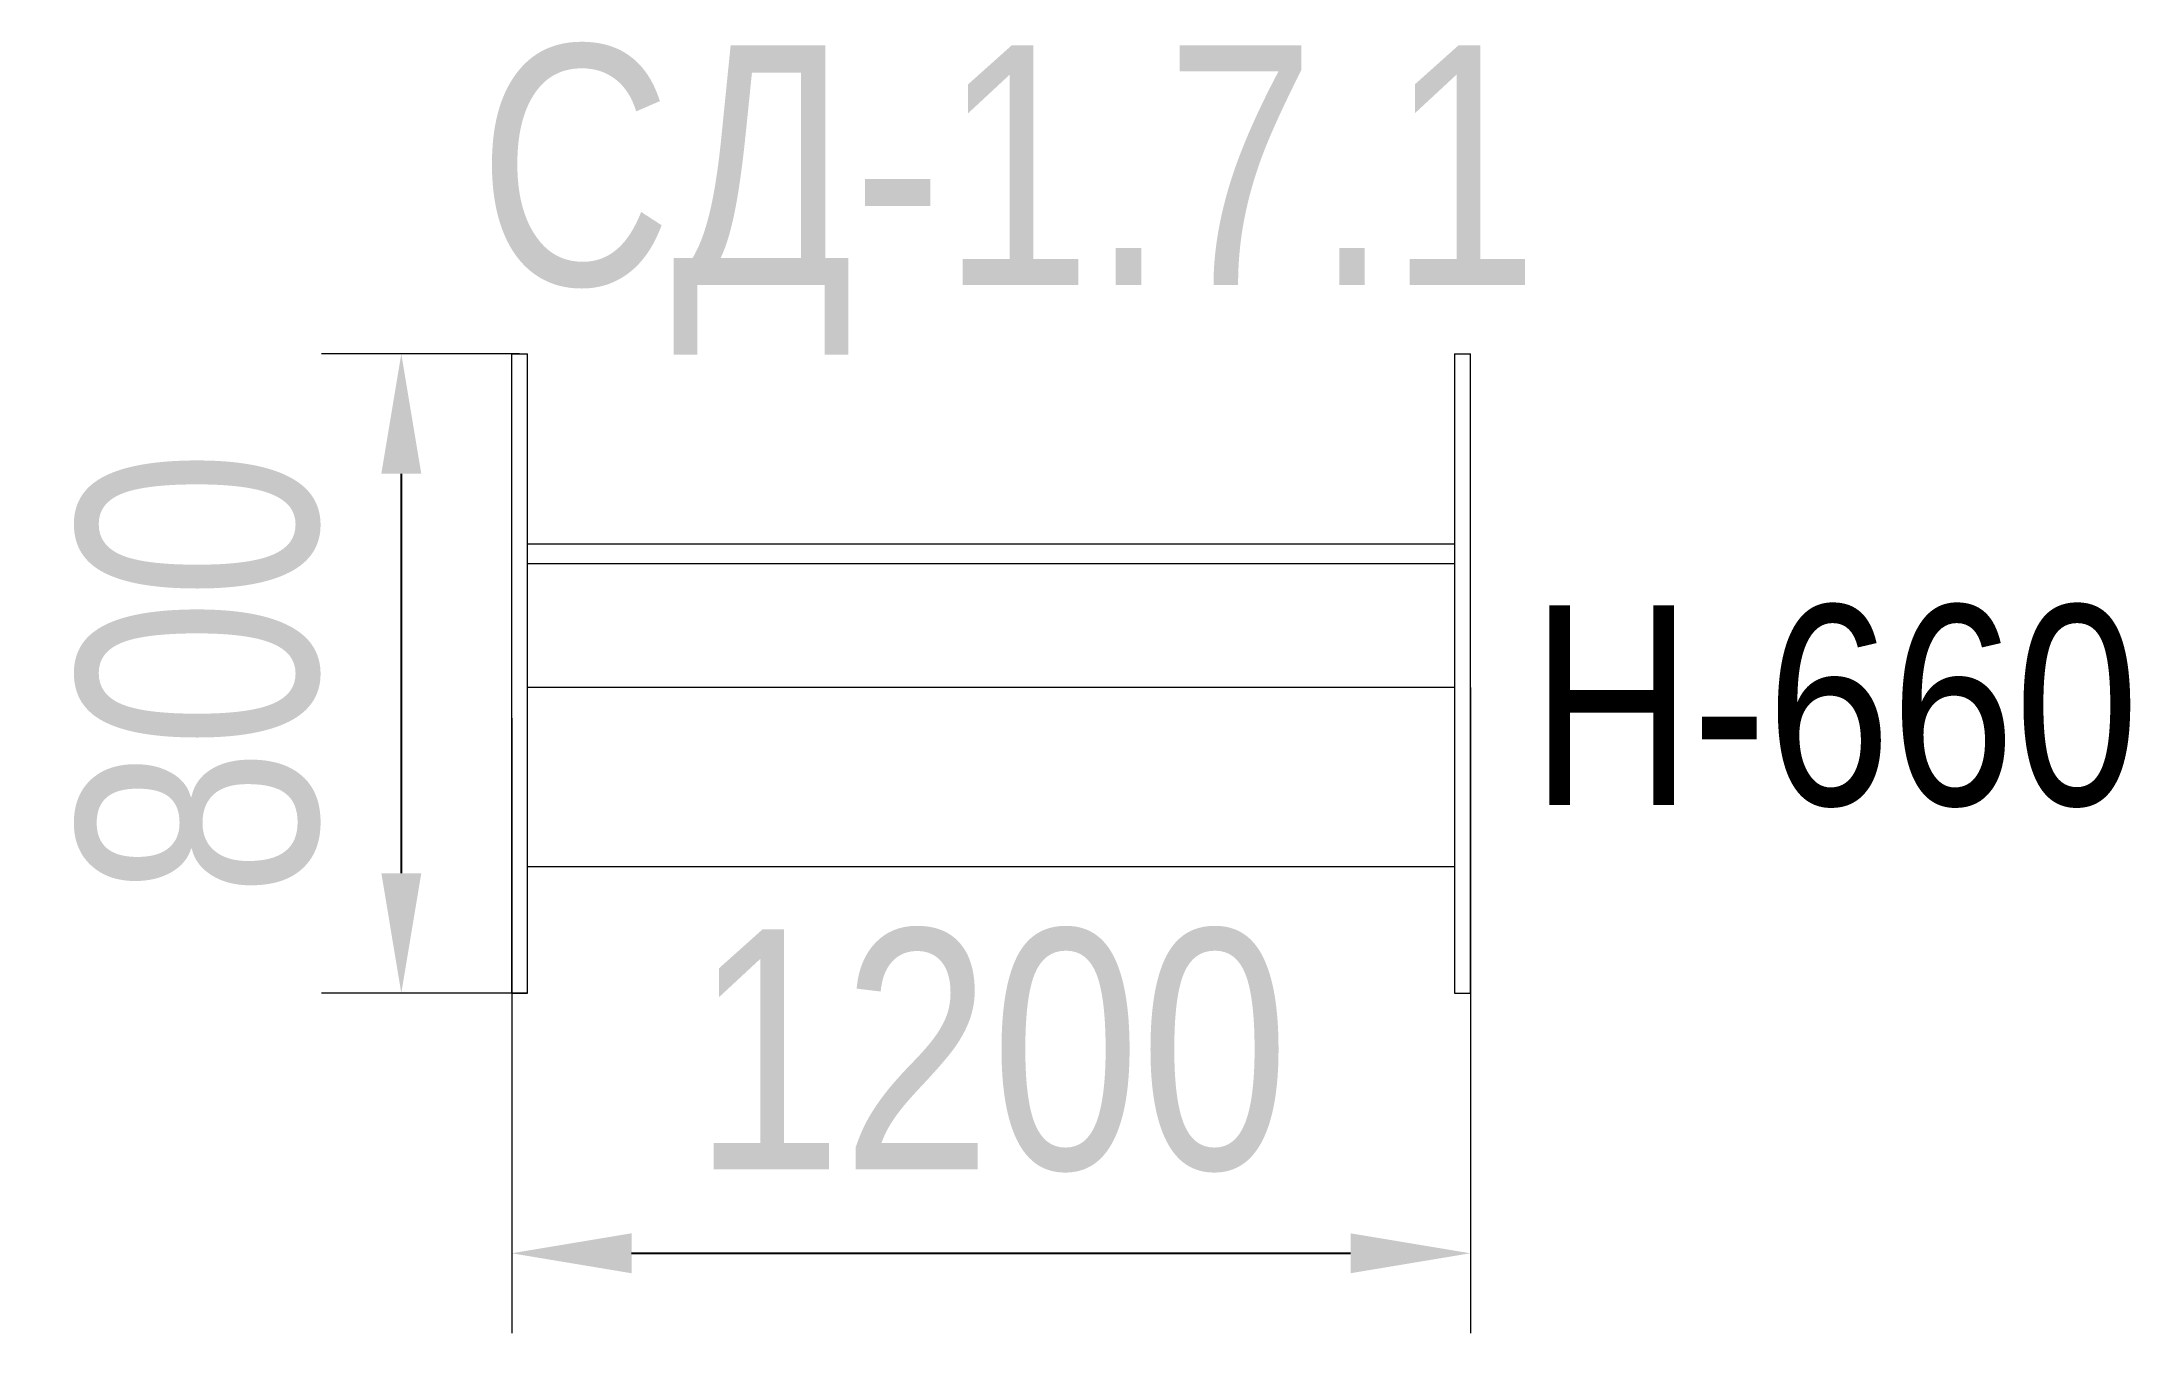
# Model space of a CAD drawing. Header units: millimetres. Extents: x -1047 to 1566, y -719 to 897.
import ezdxf

# ---------------------------------------------------------------- set-up
doc = ezdxf.new("R2010")
doc.units = ezdxf.units.MM
for name, color, linetype in [('DIKOM_АРТИКУЛ', 7, 'Continuous'), ('DIKOM_ОБЪЕКТ', 7, 'Continuous'), ('DIKOM_РАЗМЕР_ОБЪЕКТА', 7, 'Continuous')]:
    doc.layers.add(name, color=color, linetype=linetype)
doc.styles.add('style1', font='arialbd.ttf', dxfattribs={"width": 0.8})
doc.dimstyles.new('1-50', dxfattribs={"dimtxt": 300, "dimasz": 150, "dimexe": 100, "dimexo": 0, "dimgap": 100, "dimtad": 1, "dimtxsty": 'style1', "dimcen": 200, "dimclrd": 7, "dimclre": 7, "dimclrt": 7, "dimadec": 1, "dimazin": 2, "dimtfac": 1, "dimtmove": 0, "dimatfit": 2, "dimfxl": 0, "dimlwd": 25, "dimlwe": 18, "dimarcsym": 0})

# ---------------------------------------------------------------- blocks, each defined once
blk = doc.blocks.new('*D4')
at = {"layer": 'Defpoints', "color": 0, "transparency": 16777216}
for p in [(740.7, 88.9), (-459.3, 50.2), (740.7, -619.2)]:
    blk.add_point(p, dxfattribs=at)
at = {"layer": 'DIKOM_РАЗМЕР_ОБЪЕКТА', "color": 7, "lineweight": 18, "transparency": 16777216}
for p, q in [((740.7, 88.9), (740.7, -719.2)), ((-459.3, 50.2), (-459.3, -719.2))]:
    blk.add_line(p, q, dxfattribs=at)
at = {"layer": 'DIKOM_РАЗМЕР_ОБЪЕКТА', "color": 7, "lineweight": 25, "transparency": 16777216}
blk.add_line((-309.3, -619.2), (590.7, -619.2), dxfattribs=at)
at = {"layer": 'DIKOM_РАЗМЕР_ОБЪЕКТА', "color": 7, "transparency": 16777216}
for points in [[(-309.3, -594.2), (-309.3, -644.2), (-459.3, -619.2)], [(590.7, -594.2), (590.7, -644.2), (740.7, -619.2)]]:
    blk.add_solid(points, dxfattribs=at)
at = {"layer": 'DIKOM_РАЗМЕР_ОБЪЕКТА', "color": 7, "transparency": 16777216, "insert": (140.7, -366.1), "char_height": 300, "attachment_point": 5, "style": 'style1'}
blk.add_mtext('{\\fArial|b0|i0|c204|p34;1200}', dxfattribs=at)
blk = doc.blocks.new('*D5')
at = {"layer": 'Defpoints', "color": 0, "transparency": 16777216}
for p in [(-449.3, 506.3), (-597.4, -293.7), (-439.3, -293.7)]:
    blk.add_point(p, dxfattribs=at)
at = {"layer": 'DIKOM_РАЗМЕР_ОБЪЕКТА', "color": 7, "lineweight": 18, "transparency": 16777216}
for p, q in [((-449.3, 506.3), (-697.4, 506.3)), ((-439.3, -293.7), (-697.4, -293.7))]:
    blk.add_line(p, q, dxfattribs=at)
at = {"layer": 'DIKOM_РАЗМЕР_ОБЪЕКТА', "color": 7, "lineweight": 25, "transparency": 16777216}
blk.add_line((-597.4, 356.3), (-597.4, -143.7), dxfattribs=at)
at = {"layer": 'DIKOM_РАЗМЕР_ОБЪЕКТА', "color": 7, "transparency": 16777216}
for points in [[(-622.4, 356.3), (-572.4, 356.3), (-597.4, 506.3)], [(-622.4, -143.7), (-572.4, -143.7), (-597.4, -293.7)]]:
    blk.add_solid(points, dxfattribs=at)
at = {"layer": 'DIKOM_РАЗМЕР_ОБЪЕКТА', "color": 7, "transparency": 16777216, "insert": (-850.6, 106.3), "char_height": 300, "attachment_point": 5, "rotation": 90, "style": 'style1'}
blk.add_mtext('{\\fArial|b0|i0|c204|p34;800}', dxfattribs=at)

msp = doc.modelspace()

# ---------------------------------------------------------------- linework, layer by layer
at = {"layer": 'DIKOM_ОБЪЕКТ', "color": 7, "lineweight": 15}
for p, q in [((-459.348, 506.345), (-459.348, -293.655)), ((-459.348, 506.345), (-439.348, 506.345)), ((-439.348, -293.655), (-439.348, 506.345)), ((720.652, 506.345), (720.652, -293.655)), ((720.652, 506.345), (740.652, 506.345)), ((740.652, -293.655), (740.652, 506.345)), ((-439.348, 268.329), (720.652, 268.329)), ((-439.348, 243.875), (720.652, 243.875)), ((-439.348, 89), (720.652, 89)), ((-439.348, -135.161), (720.652, -135.161)), ((-459.348, -293.655), (-439.348, -293.655)), ((720.652, -293.655), (740.652, -293.655))]:
    msp.add_line(p, q, dxfattribs=at)

# ---------------------------------------------------------------- texts
at = {"layer": 'DIKOM_АРТИКУЛ', "insert": (-501, 892.265), "char_height": 300, "width": 1668.50802, "attachment_point": 1, "style": 'style1'}
msp.add_mtext('{\\fArial|b0|i0|c204|p34;СД-1.7.1}', dxfattribs=at)
at = {"layer": 'DIKOM_РАЗМЕР_ОБЪЕКТА', "insert": (816.484, 191.539), "char_height": 250, "width": 707.55089, "attachment_point": 1, "style": 'style1'}
msp.add_mtext('{\\fArial|b0|i0|c204|p34;H-660}', dxfattribs=at)

# ---------------------------------------------------------------- dimensions: what is measured, and where the dimension line sits
at = {"layer": 'DIKOM_РАЗМЕР_ОБЪЕКТА'}
dim = msp.add_linear_dim(base=(-597.381, -293.655), p1=(-449.348, 506.345), p2=(-439.348, -293.655), angle=90, text='{\\fArial|b0|i0|c204|p34;<>}', dimstyle='1-50', dxfattribs=at)
dim.commit()
dim.dimension.update_dxf_attribs({"geometry": '*D5', "text_midpoint": (-597.381, 106.345), "dimtype": 160})
dim = msp.add_linear_dim(base=(740.652, -619.235), p1=(-459.348, 50.219), p2=(740.652, 88.855), text='{\\fArial|b0|i0|c204|p34;<>}', dimstyle='1-50', dxfattribs=at)
dim.commit()
dim.dimension.update_dxf_attribs({"geometry": '*D4', "text_midpoint": (140.652, -619.235), "dimtype": 160})

doc.saveas('drawing.dxf')
